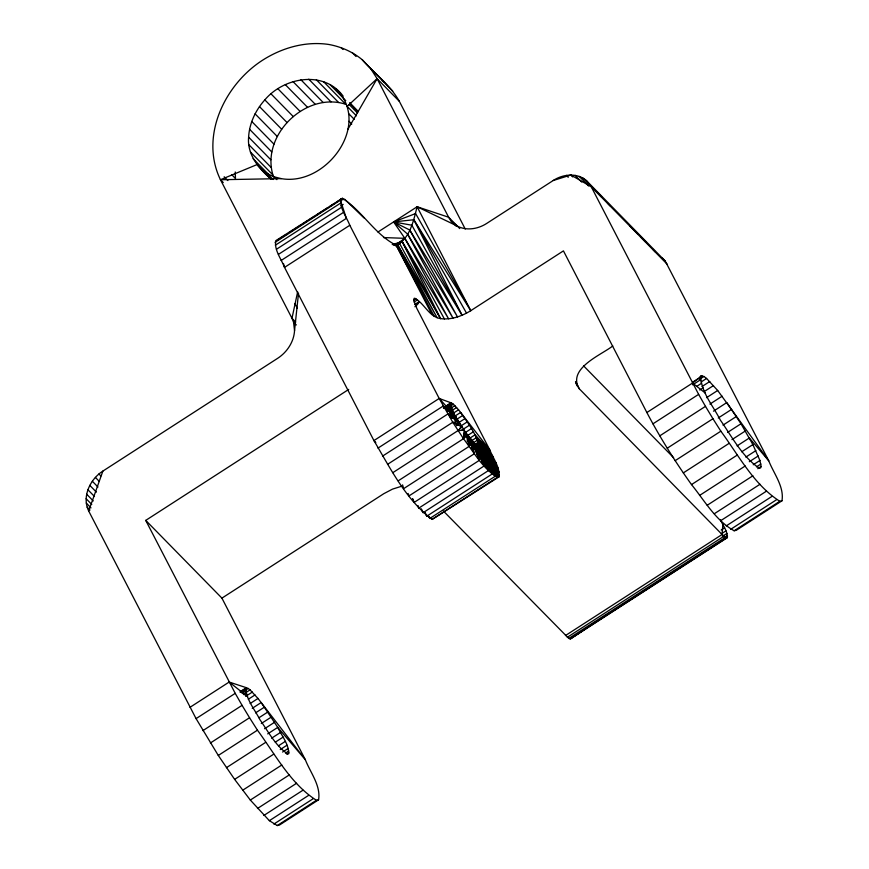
<?xml version="1.0" encoding="UTF-8"?>
<svg xmlns="http://www.w3.org/2000/svg" width="869" height="869" viewBox="0 0 869 869"><rect width="100%" height="100%" fill="white"/><g stroke="black" fill="none" stroke-linecap="round" stroke-linejoin="round"><path stroke-width="1.3" d="M451.641 418.25L460.646 412.449C467.62 422.627 475.745 432.936 478.732 445.091L498.806 476.983L497.361 477.298C482.545 468.413 473.833 452.097 463.492 438.715L464.144 430.209C459.234 421.628 451.565 413.047 450.696 403.02L453.412 404.204L458.571 409.788L489.986 450.294C493.277 458.745 500.414 467.587 498.806 476.983L432.099 519.412C405.91 499.675 390.398 468.391 373.931 440.583L284.532 267.391C281.252 258.94 274.104 250.109 275.723 240.713L342.429 198.273C362.395 211.069 374.669 234.358 396.199 245.286C410.027 238.725 413.579 220.357 417.12 206.757L448.621 217.217L459.734 228.558M722.867 524.365L722.085 534.5L725.43 537.379L727.277 537.705C727.853 531.198 722.704 525.376 720.379 519.543M348.719 389.421L145.731 520.39L221.921 598.133L305.356 759.778C310.276 772.454 320.998 785.706 318.575 799.806L279.416 825.072L277.254 825.55L269.368 820.684L250.326 800.056L234.63 779.374L218.293 755.454L196.068 718.62L88.692 511.026C81.686 496.601 90.126 479.167 102.879 471.085L277.798 358.224C287.096 352.13 293.907 341.854 294.548 330.611L298.512 293.244M271.041 179.166C258.766 168.488 246.981 154.541 248.61 137.117C249.392 123.246 255.627 110.135 264.839 99.881C283.75 77.232 324.072 69.911 343.201 96.231M273.529 176.896C259.559 136.346 305.149 91.115 345.71 104.269L323.496 81.599M465.252 229.047L399.338 101.336C390.159 84.923 374.485 73.669 362.232 59.733C352.651 51.792 341.093 46.72 328.884 44.482C305.921 41.006 282.447 47.621 263.035 59.918C224.778 84.152 199.446 136.476 220.465 179.731L281.23 178.623C326.19 186.618 372.366 124.365 335.792 88.681M297.654 291.821L291.984 318.293L293.526 322.106L294.548 330.611M88.692 511.026L102.879 471.085M398.219 480.829L463.492 438.715L452.782 422.258L439.193 398.469L349.805 225.277C346.525 216.826 339.377 207.995 340.985 198.599M267.685 733.892L277.754 727.396C281.665 735.771 288.997 744.244 288.638 753.781L287.737 753.977C275.408 745.689 268.249 731.524 259.874 719.586C254.845 709.571 246.014 699.534 245.873 688.042L248.186 688.454L250.055 689.867L257.995 698.459L305.356 759.778L277.754 727.396L261.189 702.543L252.238 708.322M472.866 449.382L478.732 445.091L499.403 475.365L478.634 443.929L471.878 448.285M443.407 511.048L568.793 638.443L570.64 638.769L595.906 621.856M713.471 411.178L726.842 402.553L740.985 423.768L752.88 444.591L759.919 460.461L761.114 466.523L760.592 467.935L759.321 468.217C742.072 456.616 732.046 436.781 720.325 420.053C713.275 406.04 700.914 391.995 700.718 375.897L703.944 376.473L706.573 378.449L717.685 390.485L768.75 460.787C773.671 473.464 784.392 486.716 781.97 500.805L736.282 530.286L734.12 530.763C715.6 520.466 704.563 500.642 691.507 484.587C675.115 461.558 659.984 437.585 646.873 412.525L563.438 250.88L470.759 310.678C461.841 316.229 451.185 320.053 440.561 318.608C428.895 316.794 424.506 303.455 414.785 298.241L414.068 298.404L413.894 300.641L416.772 308.289L489.986 450.294L474.908 434.913L467.033 439.996M463.492 438.715L466.36 433.37L464.144 430.209L458.061 430.568L392.788 472.682M348.013 129.101L377.113 78.666L370.552 68.455L362.232 59.733M416.088 305.931L419.26 301.608L414.752 304.508M414.947 306.768L419.26 301.608M458.061 430.568L461.939 426.896L452.782 422.258L387.52 464.372M399.338 101.336L377.113 78.666L347.176 106.409L356.442 115.849M646.873 412.525L692.56 383.044L700.186 377.309L692.387 382.338M396.177 244.493L404.835 238.334L393.624 221.921L415.621 213.578L470.759 310.678L413.829 219.738L393.624 221.921L407.572 234.087L457.518 316.913L409.723 230.003L393.624 221.921L411.841 225.212L462.069 315.251L409.723 230.003M416.273 304.867L418.543 303.39M277.168 240.387L286.162 234.576M289.54 232.403L292.918 230.22M295.167 228.775L300.793 225.136M303.042 223.691L307.55 220.78M309.798 219.336L314.296 216.424M316.544 214.98L327.798 207.713M330.057 206.268L334.554 203.357M336.803 201.912L342.429 198.273M275.115 242.321L340.387 200.207L344.678 199.262L364.057 217.967M275.375 245.188L340.637 203.085M340.93 205.877L343.179 204.421M276.483 249.251L341.745 207.137M278.417 254.389L343.679 212.275M281.121 260.483L346.383 218.369L340.387 200.207M349.805 225.277L284.532 267.391L283.479 263.535M377.961 232.023L417.12 206.757L456.877 225.864C466.208 231.1 477.972 229.09 486.651 223.463L553.216 180.513C562.906 174.104 576.962 172.54 586.282 180.448L665.252 261.091L768.75 460.787L749.339 437.987L737.086 445.895M413.666 300.185L415.914 298.73M414.035 302.043L417.413 299.87M443.396 407.974L451.283 402.89L439.193 398.469L373.931 440.583L375.81 442.506M377.972 448.122L443.233 406.019L455.921 416.924L453.661 418.369M443.94 407.376L450.696 403.02M443.701 408.028L450.446 403.672M444.32 408.365L452.195 403.292M444.928 408.473L450.555 404.835M445.536 409.288L453.412 404.204M446.503 409.386L451 406.486M447.035 410.7L454.911 405.617M447.285 411.482L451.782 408.571M449.892 411.852L456.638 407.496M382.534 456.127L447.807 414.013L457.767 420.172L453.27 423.073M449.512 413.231L452.89 411.048M449.566 415.599L458.571 409.788M449.773 416.762L454.27 413.861M454.943 420.477L462.819 415.393M456.04 424.365L465.034 418.565M456.421 425.701L459.799 423.518L447.807 414.013M460.494 426.234L467.25 421.878M459.69 428.352L461.939 426.896M461.515 430.329L469.39 425.245M463.535 433.685L471.411 428.602M464.111 434.826L466.36 433.37L474.278 443.147L477.907 445.884L497.361 477.298L432.099 519.412M463.144 438.378L473.268 431.85M466.284 437.77L468.532 436.325L474.3 453.77L409.038 495.884L408.104 493.483M221.921 598.133L383.783 493.701L392.473 489.128L401.554 486.271M612.775 345.938C601.945 354.693 566.849 368.369 579.232 388.736L722.085 534.5L565.447 635.565M467.24 441.159L470.618 438.975L479.416 460.298L414.144 502.412L412.514 498.817M469.542 442.071L476.299 437.715L493.407 457.203L483.273 463.742M468.043 444.168L472.54 441.267L484.163 465.947L418.891 508.061L417.717 505.715M468.391 446.003L477.396 440.192L496.112 463.296L476.299 437.715M468.532 436.325L468.945 446.514L403.683 488.628L402.575 484.869M470.9 445.33L474.278 443.147L488.432 470.563L423.16 512.677L421.259 509.169M471.432 446.633L478.178 442.278L498.046 468.445L477.396 440.192M471.27 447.47L475.767 444.559L492.104 474.05L426.842 516.164L424.865 512.732M473.616 447.654L476.994 445.482L495.113 476.321L429.84 518.424L428.46 516.164L429.84 518.424M471.986 449.447L478.732 445.091M472.28 449.512L478.493 445.754L498.806 476.983M477.613 458.289L486.607 452.477M488.237 468.38L493.864 464.752M699.751 377.048L701.978 375.614M190.007 707.312L229.166 682.046L246.774 687.835L240.061 692.169M699.491 379.351L703.944 376.473M692.615 384.848L700.414 379.818M701.001 382.045L706.573 378.449M696.927 386.238L701.381 383.37M702 386.531L709.799 381.502M699.73 390.018L703.075 387.867M196.068 718.62L235.227 693.353L145.731 520.39M652.934 423.844L698.622 394.363L591.246 186.759L586.282 180.448M704.618 391.3L713.525 385.543M240.278 691.648L245.873 688.042M241.028 691.93L245.503 689.052M241.473 692.789L248.186 688.454M242.299 693.006L245.655 690.844M243.342 694.201L250.055 689.867M244.113 694.82L246.351 693.375M706.54 397.676L717.685 390.485M245.645 696.373L252.358 692.05M248.317 699.263L255.03 694.928M202.911 730.623L242.071 705.346L235.227 693.353M659.788 435.836L705.476 406.355L698.622 394.363M709.897 404.107L722.161 396.199M250.163 703.521L257.995 698.459M255.584 712.852L264.534 707.073M210.385 742.995L249.544 717.729L242.071 705.346M667.251 448.208L712.938 418.728L705.476 406.355M718.25 418L731.622 409.375M258.995 717.729L267.945 711.95M722.997 425.137L736.369 416.501M261.276 723.54L271.345 717.044M218.293 755.454L257.452 730.188C275.343 754.477 290.463 783.729 316.414 800.284L318.575 799.806M675.159 460.668L720.846 431.187C738.748 455.486 753.857 484.739 779.808 501.283L781.97 500.805M264.567 728.733L274.637 722.237M727.614 432.404L740.985 423.768M731.97 439.616L745.341 430.991M271.649 738.161L280.6 732.393M226.44 767.675L265.599 742.408M683.316 472.899L729.004 443.418M275.299 742.159L283.131 737.108M278.558 745.754L285.271 741.42M741.735 451.782L752.88 444.591M280.242 749.567L286.955 745.233M234.63 779.374L273.789 754.107M691.507 484.587L737.184 455.117M282.566 752.054L288.16 748.448M285.499 753.141L288.856 750.979M745.841 457.105L755.867 450.631M286.781 754.216L289.019 752.771M749.317 461.721L758.235 455.964M242.657 790.258L281.817 764.992M699.534 495.471L745.222 465.99M753.238 464.774L759.919 460.461M756.432 466.892L760.896 464.013M757.768 468.684L761.114 466.523M250.326 800.056L289.496 774.79M707.203 505.269L752.891 475.788M257.452 808.518L296.611 783.251M714.318 513.731L760.006 484.261M263.85 815.459L303.009 790.182M720.727 520.672L766.415 491.191M269.368 820.684L308.538 795.417M726.245 525.897L771.933 496.416M721.172 530.014L724.572 527.82M721.389 533.794L725.93 530.861M273.876 824.073L313.036 798.807M730.742 529.286L776.43 499.816M722.356 536.369L726.897 533.436M567.283 637.314L723.931 536.238M277.254 825.55L316.414 800.284M734.12 530.763L779.808 501.283M724.04 537.661L727.451 535.467M568.793 638.443L725.43 537.379M599.317 619.662L610.668 612.33M612.938 610.874L624.29 603.542M627.69 601.348L632.23 598.415M634.5 596.949L639.041 594.027M642.441 591.832L646.981 588.9M649.252 587.433L653.792 584.5M656.062 583.034L661.744 579.373M664.014 577.907L668.554 574.985M670.825 573.518L676.495 569.858M678.765 568.391L683.306 565.458M685.576 563.992L698.068 555.943M700.338 554.476L703.738 552.282M707.149 550.077L718.5 542.756M721.9 540.561L727.581 536.901M569.912 638.932L726.549 537.868M570.64 638.769L727.277 537.705M395.417 245.775L402.184 241.582L448.578 318.793L404.835 238.334L383.479 237.563M295.688 322.062L291.984 318.293L220.465 179.731L256.931 164.632L270.813 178.808M553.216 180.513L570.846 175.017L591.246 186.759L667.435 264.502M392.223 244.613L402.184 241.582L444.407 318.966M393.516 245.286L399.762 243.831L440.561 318.608L402.184 241.582M395.167 245.558L397.72 245.058L440.561 318.608M452.782 422.258L459.799 423.518M261.786 169.727L267.554 173.811L274.093 176.798L281.23 178.623M382.251 80.85L384.446 82.403M354.172 108.625L358.017 111.351L349.686 102.846M456.877 225.864L450.805 220.628L448.621 217.217L377.113 78.666M692.56 383.044L705.443 393.201M229.166 682.046L247.556 696.59M443.233 406.019L457.767 420.172M582.99 178.112L592.397 187.715M596.156 191.549L601.804 197.306M607.442 203.064L610.266 205.942M630.025 226.103L637.553 233.783M641.311 237.617L646.015 242.418M652.597 249.131L655.422 252.01M579.254 176.407L588.661 185.999M575.169 175.364L581.752 182.088M570.846 175.017L572.725 176.939M566.371 175.386L568.25 177.298M370.552 68.455L392.777 91.126M352.336 52.727L356.04 56.496M341.137 47.599L342.983 49.49M349.914 103.205L358.245 111.71M330.024 84.586L345.764 100.652M349.11 104.443L357.441 112.948M316.349 79.785L338.573 102.455M348.686 113.654L354.237 119.325M450.805 220.628L456.366 226.364M308.767 79.177L330.991 101.858M348.969 121.28L351.749 124.115M583.555 365.827L673.616 457.713M300.946 79.807L323.17 102.488M293.07 81.653L315.295 104.334M285.336 84.673L307.561 107.343M277.928 88.79L300.153 111.46M271.041 93.895L293.266 116.576M264.839 99.881L287.052 122.551M259.462 106.572L281.686 129.253M255.062 113.828L277.287 136.509M251.738 121.464L273.963 144.145M249.566 129.296L271.791 151.966M248.61 137.117L270.835 159.787M248.892 144.743L271.117 167.424M250.402 151.988L272.627 174.669M274.093 176.798L276.863 179.633M253.107 158.679L268.847 174.734M267.554 173.811L273.105 179.481M231.773 174.745L235.477 178.525L235.238 171.986M224.169 176.776L227.874 180.556M220.465 179.731L223.246 182.566M293.526 322.106L296.307 324.941M98.947 474.007L100.826 475.93M95.394 477.418L99.153 481.263M92.331 481.252L97.969 487.009M89.811 485.402L96.394 492.115M87.91 489.758L94.493 496.481M86.672 494.233L93.255 500.946M86.129 498.708L91.766 504.465M86.281 503.064L90.984 507.865M87.15 507.203L89.974 510.081M662.482 258.191L665.252 261.091M439.193 398.469L455.921 416.924M474.908 434.913L493.407 457.203M478.634 443.929L499.154 472.497L478.178 442.278M712.938 418.728L720.846 431.187M249.544 717.729L257.452 730.188M404.835 238.334L452.988 318.097L407.572 234.087M478.493 445.754L497.361 477.298M466.523 313.155L413.829 219.738L462.069 315.251M431.958 314.567L396.199 245.286L437.15 317.739L397.72 245.058M477.907 445.884L495.113 476.321M424.876 512.623L426.842 516.164M396.199 245.286L434.261 316.381M476.994 445.482L492.104 474.05M575.506 381.524L579.232 388.736M575.702 382.892L577.559 386.509M417.12 206.757L470.759 310.678M421.313 509.104L423.16 512.677M294.928 303.618L297.415 308.43M475.767 444.559L488.432 470.563M417.793 505.704L418.891 508.061M474.278 443.147L484.163 465.947M412.59 498.654L414.144 502.412M472.54 441.267L479.416 460.298M470.618 438.975L474.3 453.77M466.36 433.37L468.945 446.514"/></g></svg>
